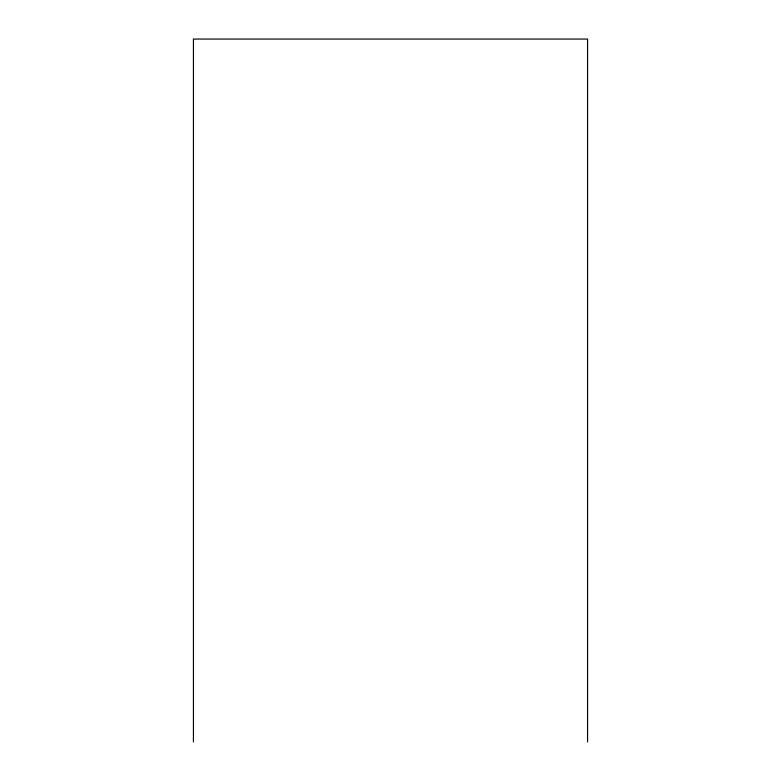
<?xml version="1.0" encoding="UTF-8"?>
<svg xmlns="http://www.w3.org/2000/svg" width="781" height="781" viewBox="0 0 781 781"><rect width="100%" height="100%" fill="white"/><g stroke="black" fill="none" stroke-linecap="round" stroke-linejoin="round"><path stroke-width="1.17" d="M587.566 741.95L587.566 39.05L193.434 39.05L193.434 741.95"/></g></svg>
